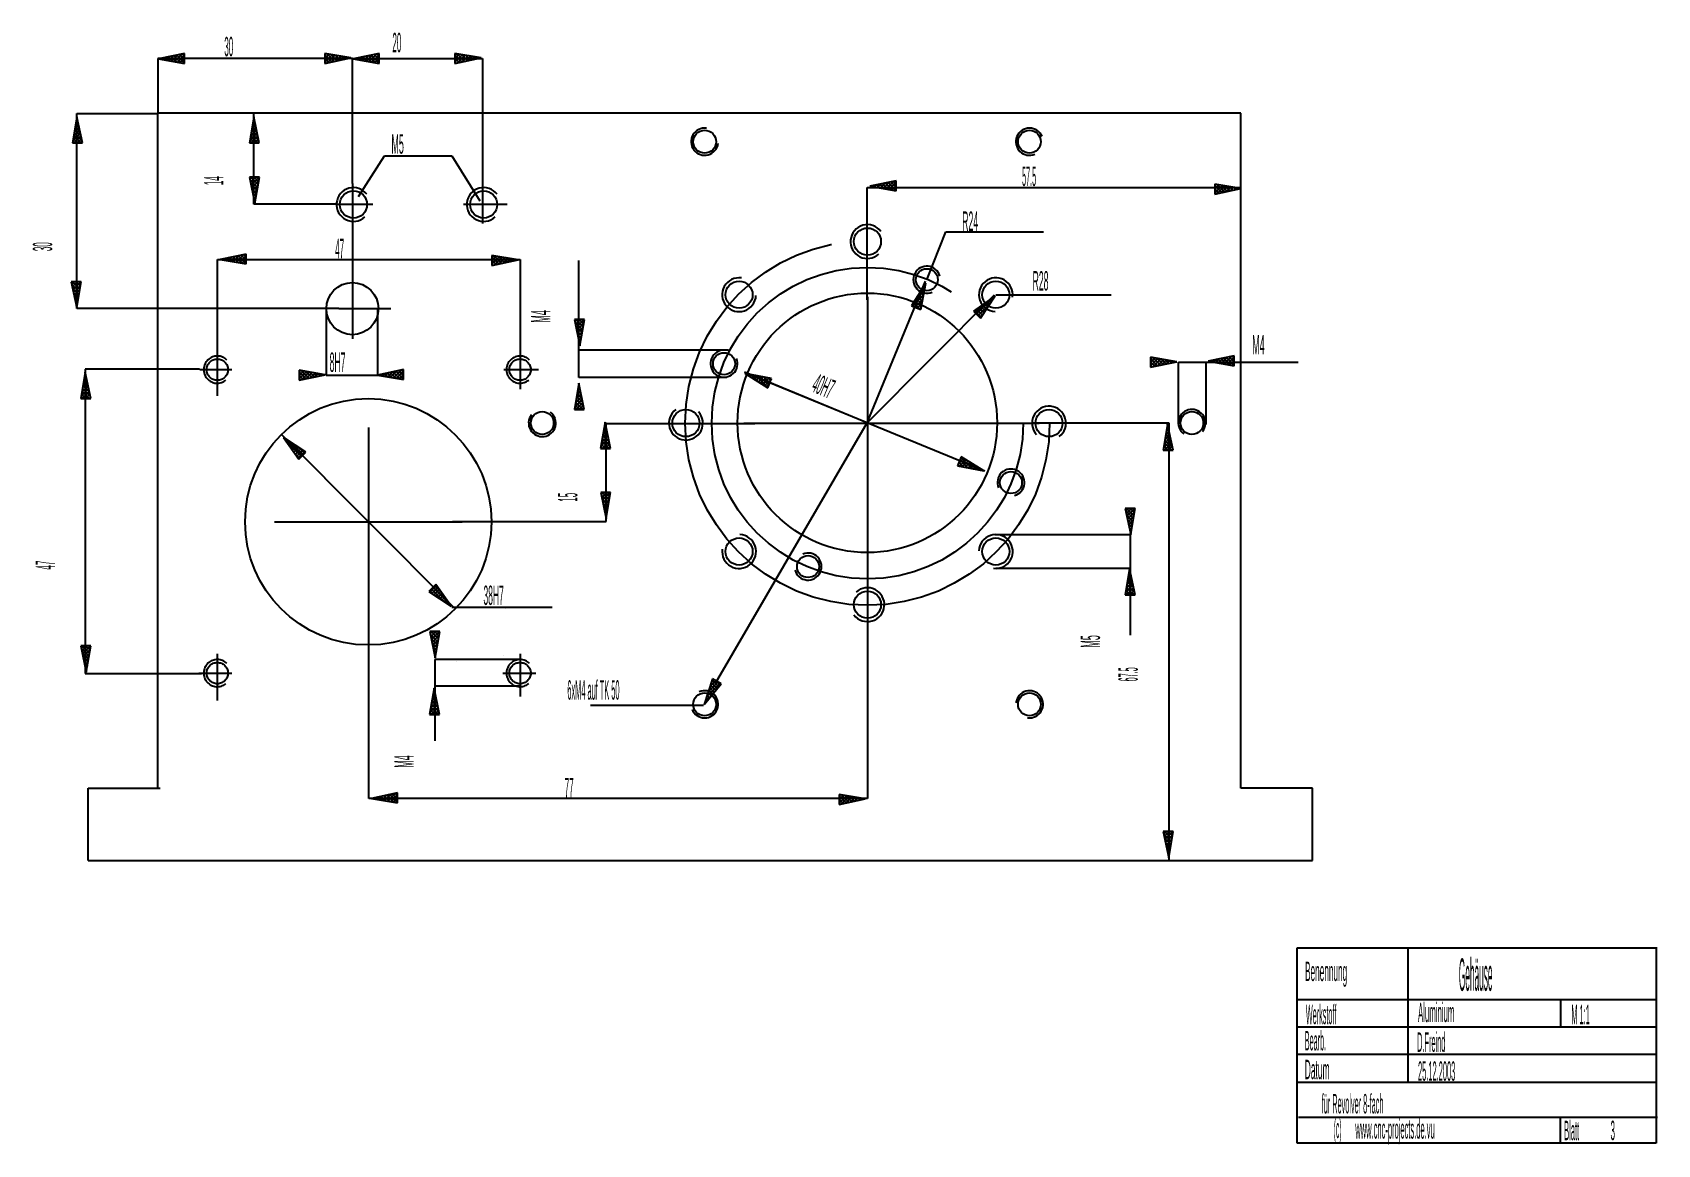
# Model space of a CAD drawing. Extents: x 1.23 to 11.11, y 0.37 to 7.13.
import ezdxf

# ---------------------------------------------------------------- set-up
doc = ezdxf.new("R2010")
doc.units = 0
doc.header["$LTSCALE"] = 10
doc.linetypes.add('DASHDOT', pattern=[1, 0.5, -0.25, 0, -0.25])
doc.layers.add('1', color=1, linetype='CONTINUOUS')

msp = doc.modelspace()

# ---------------------------------------------------------------- linework, layer by layer
at = {"layer": '1', "color": 1, "linetype": 'CONTINUOUS'}
for p, q in [((3.1753, 6.9764), (1.9919, 6.9764)), ((1.9919, 6.9764), (1.9919, 6.6422)), ((2.1554, 7.0075), (1.9961, 6.9743)), ((1.9961, 6.9743), (1.9961, 6.9743)), ((1.9961, 6.9743), (2.1554, 6.9471)), ((2.0085, 6.9722), (2.0046, 6.9761)), ((2.0099, 6.9772), (2.0054, 6.9727)), ((2.0334, 6.9679), (2.0217, 6.9797)), ((2.036, 6.9826), (2.0231, 6.9697)), ((2.0584, 6.9637), (2.0388, 6.9832)), ((2.0621, 6.9881), (2.0407, 6.9667)), ((2.0833, 6.9594), (2.0559, 6.9868)), ((2.0882, 6.9935), (2.0583, 6.9637)), ((2.1082, 6.9552), (2.073, 6.9903)), ((2.1143, 6.999), (2.076, 6.9607)), ((2.1331, 6.9509), (2.0901, 6.9939)), ((2.1404, 7.0044), (2.0936, 6.9577)), ((2.1554, 6.9493), (2.1072, 6.9975)), ((2.1554, 6.9988), (2.1113, 6.9547)), ((2.1554, 6.9699), (2.1243, 7.001)), ((2.1554, 6.9781), (2.1289, 6.9516)), ((2.1554, 6.9906), (2.1414, 7.0046)), ((2.1554, 6.9575), (2.1466, 6.9486)), ((2.1554, 6.9471), (2.1554, 7.0075)), ((2.1554, 6.9471), (2.1554, 7.0075)), ((3.1662, 6.9799), (3.0069, 7.0071)), ((3.0069, 7.0071), (3.0069, 6.9467)), ((3.0069, 7.0071), (3.0069, 6.9467)), ((3.0162, 7.0055), (3.0069, 6.9962)), ((3.0338, 7.0025), (3.0069, 6.9755)), ((3.0515, 6.9995), (3.0069, 6.9549)), ((3.0496, 6.9556), (3.0069, 6.9983)), ((3.0069, 6.9467), (3.1662, 6.9799)), ((3.0325, 6.952), (3.0069, 6.9777)), ((3.0154, 6.9485), (3.0069, 6.957)), ((3.0667, 6.9592), (3.0212, 7.0046)), ((3.0691, 6.9965), (3.0226, 6.95)), ((3.0838, 6.9627), (3.0461, 7.0004)), ((3.0868, 6.9935), (3.0487, 6.9554)), ((3.1009, 6.9663), (3.071, 6.9961)), ((3.1044, 6.9904), (3.0748, 6.9609)), ((3.118, 6.9699), (3.0959, 6.9919)), ((3.1221, 6.9874), (3.1009, 6.9663)), ((3.135, 6.9734), (3.1208, 6.9876)), ((3.1397, 6.9844), (3.127, 6.9717)), ((3.1521, 6.977), (3.1457, 6.9834)), ((3.1573, 6.9814), (3.1531, 6.9772)), ((3.1662, 6.9799), (3.1662, 6.9799)), ((3.1753, 6.2162), (3.1753, 6.9764)), ((3.1753, 6.9764), (3.967, 6.9764)), ((3.3388, 7.0075), (3.1795, 6.9743)), ((3.1795, 6.9743), (3.1795, 6.9743)), ((3.1795, 6.9743), (3.3388, 6.9471)), ((3.1919, 6.9722), (3.188, 6.9761)), ((3.1932, 6.9772), (3.1888, 6.9727)), ((3.2168, 6.9679), (3.2051, 6.9797)), ((3.2193, 6.9826), (3.2064, 6.9697)), ((3.2417, 6.9637), (3.2222, 6.9832)), ((3.2454, 6.9881), (3.2241, 6.9667)), ((3.2666, 6.9594), (3.2393, 6.9868)), ((3.2715, 6.9935), (3.2417, 6.9637)), ((3.2915, 6.9552), (3.2564, 6.9903)), ((3.2976, 6.999), (3.2594, 6.9607)), ((3.3164, 6.9509), (3.2735, 6.9939)), ((3.3237, 7.0044), (3.277, 6.9577)), ((3.3388, 6.9493), (3.2905, 6.9975)), ((3.3388, 6.9988), (3.2946, 6.9547)), ((3.3388, 6.9699), (3.3076, 7.001)), ((3.3388, 6.9781), (3.3123, 6.9516)), ((3.3388, 6.9906), (3.3247, 7.0046)), ((3.3388, 6.9575), (3.3299, 6.9486)), ((3.3388, 6.9471), (3.3388, 7.0075)), ((3.3388, 6.9471), (3.3388, 7.0075)), ((3.9579, 6.9799), (3.7986, 7.0071)), ((3.7986, 7.0071), (3.7986, 6.9467)), ((3.7986, 7.0071), (3.7986, 6.9467)), ((3.8079, 7.0055), (3.7986, 6.9962)), ((3.8255, 7.0025), (3.7986, 6.9755)), ((3.8432, 6.9995), (3.7986, 6.9549)), ((3.8413, 6.9556), (3.7986, 6.9983)), ((3.7986, 6.9467), (3.9579, 6.9799)), ((3.8242, 6.952), (3.7986, 6.9777)), ((3.8071, 6.9485), (3.7986, 6.957)), ((3.8584, 6.9592), (3.8129, 7.0046)), ((3.8608, 6.9965), (3.8143, 6.95)), ((3.8755, 6.9627), (3.8378, 7.0004)), ((3.8785, 6.9935), (3.8404, 6.9554)), ((3.8926, 6.9663), (3.8627, 6.9961)), ((3.8961, 6.9904), (3.8665, 6.9609)), ((3.9097, 6.9699), (3.8876, 6.9919)), ((3.9137, 6.9874), (3.8926, 6.9663)), ((3.9267, 6.9734), (3.9125, 6.9876)), ((3.9314, 6.9844), (3.9187, 6.9717)), ((3.9438, 6.977), (3.9374, 6.9834)), ((3.949, 6.9814), (3.9448, 6.9772)), ((3.9579, 6.9799), (3.9579, 6.9799)), ((3.967, 6.9764), (3.967, 6.2245)), ((1.501, 6.6227), (1.4738, 6.4635)), ((1.5002, 5.4559), (1.5002, 6.6422)), ((1.5002, 6.6422), (1.9919, 6.6422)), ((1.501, 6.6227), (1.501, 6.6227)), ((1.5342, 6.4635), (1.501, 6.6227)), ((8.5763, 6.6435), (1.9913, 6.6435)), ((1.9913, 6.6435), (1.9913, 2.5395)), ((2.5761, 6.6227), (2.5489, 6.4635)), ((2.5753, 6.0909), (2.5753, 6.6422)), ((2.5761, 6.6227), (2.5761, 6.6227)), ((2.6093, 6.4635), (2.5761, 6.6227)), ((8.5763, 2.5395), (8.5763, 6.6435)), ((1.5218, 6.5233), (1.4763, 6.4778)), ((1.5182, 6.5404), (1.4805, 6.5027)), ((1.5311, 6.4785), (1.4844, 6.5252)), ((1.5146, 6.5574), (1.4848, 6.5276)), ((1.5257, 6.5046), (1.4874, 6.5428)), ((1.5111, 6.5745), (1.489, 6.5525)), ((1.5202, 6.5307), (1.4904, 6.5605)), ((1.5075, 6.5916), (1.4933, 6.5774)), ((1.5148, 6.5568), (1.4934, 6.5781)), ((1.5093, 6.5829), (1.4964, 6.5958)), ((1.5039, 6.6087), (1.4975, 6.6023)), ((1.5039, 6.609), (1.4994, 6.6134)), ((2.5968, 6.5233), (2.5513, 6.4778)), ((2.5932, 6.5404), (2.5556, 6.5027)), ((2.6061, 6.4785), (2.5594, 6.5252)), ((2.5897, 6.5574), (2.5598, 6.5276)), ((2.6007, 6.5046), (2.5624, 6.5428)), ((2.5861, 6.5745), (2.5641, 6.5525)), ((2.5953, 6.5307), (2.5654, 6.5605)), ((2.5825, 6.5916), (2.5683, 6.5774)), ((2.5898, 6.5568), (2.5684, 6.5781)), ((2.5844, 6.5829), (2.5715, 6.5958)), ((2.579, 6.6087), (2.5726, 6.6023)), ((2.5789, 6.609), (2.5745, 6.6134)), ((1.4738, 6.4635), (1.5342, 6.4635)), ((1.4738, 6.4635), (1.5342, 6.4635)), ((1.4842, 6.4635), (1.4753, 6.4723)), ((1.5048, 6.4635), (1.4784, 6.4899)), ((1.5255, 6.4635), (1.4814, 6.5076)), ((1.5253, 6.5062), (1.4826, 6.4635)), ((1.5289, 6.4891), (1.5033, 6.4635)), ((1.5325, 6.472), (1.5239, 6.4635)), ((2.5489, 6.4635), (2.6093, 6.4635)), ((2.5489, 6.4635), (2.6093, 6.4635)), ((2.5592, 6.4635), (2.5504, 6.4723)), ((2.5799, 6.4635), (2.5534, 6.4899)), ((2.6005, 6.4635), (2.5564, 6.5076)), ((2.6004, 6.5062), (2.5576, 6.4635)), ((2.6039, 6.4891), (2.5783, 6.4635)), ((2.6075, 6.472), (2.599, 6.4635)), ((3.2131, 6.1374), (3.3703, 6.3851)), ((3.3703, 6.3851), (3.7791, 6.3851)), ((3.7791, 6.3851), (3.9498, 6.1104)), ((2.61, 6.2543), (2.5496, 6.2543)), ((2.5496, 6.2543), (2.5828, 6.095)), ((2.61, 6.2543), (2.5496, 6.2543)), ((2.5665, 6.2543), (2.5525, 6.2403)), ((2.5993, 6.1921), (2.5529, 6.2386)), ((2.5872, 6.2543), (2.5561, 6.2232)), ((2.6024, 6.2097), (2.5578, 6.2543)), ((2.6078, 6.2543), (2.5596, 6.2061)), ((2.6062, 6.232), (2.5632, 6.189)), ((2.6054, 6.2274), (2.5784, 6.2543)), ((2.5828, 6.095), (2.61, 6.2543)), ((2.6084, 6.245), (2.5991, 6.2543)), ((6.481, 6.2327), (6.3217, 6.1995)), ((6.4659, 6.2295), (6.4192, 6.1828)), ((6.481, 6.1951), (6.4499, 6.2262)), ((6.481, 6.2157), (6.4669, 6.2298)), ((6.481, 6.1723), (6.481, 6.2327)), ((6.481, 6.1723), (6.481, 6.2327)), ((2.5963, 6.1744), (2.5583, 6.2125)), ((2.5933, 6.1568), (2.5637, 6.1864)), ((2.6019, 6.2071), (2.5667, 6.1719)), ((2.5903, 6.1391), (2.5692, 6.1603)), ((2.5977, 6.1822), (2.5703, 6.1548)), ((2.5934, 6.1573), (2.5739, 6.1377)), ((2.5873, 6.1215), (2.5746, 6.1342)), ((2.5892, 6.1324), (2.5774, 6.1207)), ((6.3042, 5.5089), (6.3042, 6.1924)), ((6.3042, 6.1924), (8.5796, 6.1924)), ((6.3217, 6.1995), (6.3217, 6.1995)), ((6.3217, 6.1995), (6.481, 6.1723)), ((6.3341, 6.1973), (6.3302, 6.2012)), ((6.3355, 6.2023), (6.331, 6.1979)), ((6.359, 6.1931), (6.3473, 6.2048)), ((6.3616, 6.2078), (6.3486, 6.1949)), ((6.3839, 6.1888), (6.3644, 6.2084)), ((6.3877, 6.2132), (6.3663, 6.1918)), ((6.4088, 6.1846), (6.3815, 6.2119)), ((6.4138, 6.2187), (6.3839, 6.1888)), ((6.4337, 6.1803), (6.3986, 6.2155)), ((6.4399, 6.2241), (6.4016, 6.1858)), ((6.4586, 6.1761), (6.4157, 6.2191)), ((6.481, 6.1744), (6.4328, 6.2226)), ((6.481, 6.2239), (6.4369, 6.1798)), ((6.481, 6.2033), (6.4545, 6.1768)), ((6.481, 6.1826), (6.4721, 6.1738)), ((8.5772, 6.1859), (8.4179, 6.213)), ((8.4179, 6.213), (8.4179, 6.1526)), ((8.4179, 6.213), (8.4179, 6.1526)), ((8.4272, 6.2114), (8.4179, 6.2021)), ((8.4449, 6.2084), (8.4179, 6.1815)), ((8.4625, 6.2054), (8.4179, 6.1608)), ((8.4606, 6.1615), (8.4179, 6.2043)), ((8.4179, 6.1526), (8.5772, 6.1859)), ((8.4435, 6.158), (8.4179, 6.1836)), ((8.4265, 6.1544), (8.4179, 6.163)), ((8.4777, 6.1651), (8.4322, 6.2106)), ((8.4802, 6.2024), (8.4337, 6.1559)), ((8.4948, 6.1687), (8.4571, 6.2063)), ((8.4978, 6.1994), (8.4598, 6.1614)), ((8.5119, 6.1722), (8.482, 6.2021)), ((8.5154, 6.1964), (8.4859, 6.1668)), ((8.529, 6.1758), (8.507, 6.1978)), ((8.5331, 6.1934), (8.512, 6.1722)), ((8.5461, 6.1794), (8.5319, 6.1936)), ((8.5507, 6.1904), (8.5381, 6.1777)), ((8.5632, 6.1829), (8.5568, 6.1893)), ((8.5684, 6.1874), (8.5642, 6.1831)), ((8.5772, 6.1859), (8.5772, 6.1859)), ((3.0836, 6.0909), (2.5753, 6.0909)), ((2.5843, 6.1038), (2.5801, 6.1081)), ((2.5849, 6.1075), (2.581, 6.1036)), ((2.5828, 6.095), (2.5828, 6.095)), ((6.6681, 5.6319), (6.7843, 5.9232)), ((6.7843, 5.9232), (7.3767, 5.9232)), ((2.3554, 5.1911), (2.3554, 5.7555)), ((2.3554, 5.7555), (4.1958, 5.7555)), ((2.5304, 5.7878), (2.3711, 5.7546)), ((2.3711, 5.7546), (2.3711, 5.7546)), ((2.3711, 5.7546), (2.5304, 5.7274)), ((2.3836, 5.7525), (2.3797, 5.7564)), ((2.3849, 5.7575), (2.3804, 5.753)), ((2.4085, 5.7482), (2.3967, 5.7599)), ((2.411, 5.7629), (2.3981, 5.75)), ((2.4334, 5.744), (2.4138, 5.7635)), ((2.4371, 5.7684), (2.4157, 5.747)), ((2.4583, 5.7397), (2.4309, 5.7671)), ((2.4632, 5.7738), (2.4334, 5.744)), ((2.4832, 5.7355), (2.448, 5.7706)), ((2.4893, 5.7792), (2.451, 5.741)), ((2.5081, 5.7312), (2.4651, 5.7742)), ((2.5154, 5.7847), (2.4686, 5.738)), ((2.5304, 5.7296), (2.4822, 5.7778)), ((2.5304, 5.7791), (2.4863, 5.7349)), ((2.5304, 5.7502), (2.4993, 5.7813)), ((2.5304, 5.7584), (2.5039, 5.7319)), ((2.5304, 5.7709), (2.5164, 5.7849)), ((2.5304, 5.7377), (2.5216, 5.7289)), ((2.5304, 5.7274), (2.5304, 5.7878)), ((2.5304, 5.7274), (2.5304, 5.7878)), ((4.1829, 5.7518), (4.0236, 5.779)), ((4.0236, 5.779), (4.0236, 5.7186)), ((4.0236, 5.779), (4.0236, 5.7186)), ((4.0329, 5.7774), (4.0236, 5.7681)), ((4.0505, 5.7744), (4.0236, 5.7475)), ((4.0682, 5.7714), (4.0236, 5.7268)), ((4.0663, 5.7275), (4.0236, 5.7703)), ((4.0236, 5.7186), (4.1829, 5.7518)), ((4.0492, 5.724), (4.0236, 5.7496)), ((4.0834, 5.7311), (4.0379, 5.7766)), ((4.0858, 5.7684), (4.0393, 5.7219)), ((4.1005, 5.7347), (4.0628, 5.7723)), ((4.1035, 5.7654), (4.0654, 5.7273)), ((4.1176, 5.7382), (4.0877, 5.7681)), ((4.1211, 5.7624), (4.0915, 5.7328)), ((4.1347, 5.7418), (4.1126, 5.7638)), ((4.1388, 5.7594), (4.1176, 5.7382)), ((4.1517, 5.7454), (4.1375, 5.7596)), ((4.1564, 5.7564), (4.1437, 5.7437)), ((4.1688, 5.7489), (4.1624, 5.7553)), ((4.174, 5.7533), (4.1698, 5.7491)), ((4.1829, 5.7518), (4.1829, 5.7518)), ((4.1958, 5.7555), (4.1958, 5.2093)), ((4.5519, 5.206), (4.5519, 5.7485)), ((4.0321, 5.7204), (4.0236, 5.7289)), ((1.5266, 5.6194), (1.4662, 5.6194)), ((1.4662, 5.6194), (1.4994, 5.4601)), ((1.5266, 5.6194), (1.4662, 5.6194)), ((1.4831, 5.6194), (1.4691, 5.6054)), ((1.516, 5.5571), (1.4695, 5.6036)), ((1.5038, 5.6194), (1.4727, 5.5883)), ((1.519, 5.5748), (1.4744, 5.6194)), ((1.513, 5.5395), (1.4749, 5.5775)), ((1.5245, 5.6194), (1.4763, 5.5712)), ((1.5228, 5.5971), (1.4798, 5.5541)), ((1.51, 5.5219), (1.4804, 5.5514)), ((1.5185, 5.5722), (1.4834, 5.537)), ((1.5143, 5.5473), (1.4869, 5.5199)), ((1.522, 5.5924), (1.495, 5.6194)), ((1.4994, 5.4601), (1.5266, 5.6194)), ((1.525, 5.6101), (1.5157, 5.6194)), ((6.3048, 4.7623), (6.6604, 5.6239)), ((6.3048, 4.7623), (7.0792, 5.5405)), ((6.6611, 5.6099), (6.575, 5.4731)), ((6.6477, 5.5392), (6.5797, 5.4712)), ((6.6525, 5.5646), (6.5988, 5.511)), ((6.6437, 5.518), (6.6189, 5.5428)), ((6.647, 5.5354), (6.6269, 5.5555)), ((6.6308, 5.45), (6.6611, 5.6099)), ((6.6573, 5.5901), (6.6339, 5.5667)), ((6.6503, 5.5528), (6.6348, 5.5682)), ((6.6535, 5.5701), (6.6428, 5.5809)), ((6.6568, 5.5875), (6.6508, 5.5935)), ((6.6601, 5.6049), (6.6588, 5.6062)), ((6.6611, 5.6099), (6.6611, 5.6099)), ((7.0842, 5.5338), (6.9523, 5.4404)), ((6.995, 5.3977), (7.0842, 5.5338)), ((7.0842, 5.5338), (7.0842, 5.5338)), ((7.0874, 5.5404), (7.788, 5.5404)), ((1.5069, 5.5042), (1.4858, 5.5254)), ((1.51, 5.5224), (1.4905, 5.5028)), ((1.5039, 5.4866), (1.4913, 5.4993)), ((1.5058, 5.4975), (1.4941, 5.4857)), ((1.5009, 5.4689), (1.4967, 5.4732)), ((1.5015, 5.4726), (1.4976, 5.4687)), ((1.4994, 5.4601), (1.4994, 5.4601)), ((3.092, 5.4559), (1.5002, 5.4559)), ((3.0155, 5.4575), (3.0155, 5.0522)), ((3.3299, 5.0522), (3.3299, 5.4575)), ((6.575, 5.4731), (6.6308, 5.45)), ((6.575, 5.4731), (6.6308, 5.45)), ((6.5926, 5.4658), (6.579, 5.4795)), ((6.6279, 5.4512), (6.587, 5.4921)), ((6.6429, 5.5137), (6.5943, 5.4651)), ((6.6338, 5.4659), (6.5949, 5.5048)), ((6.6371, 5.4833), (6.6029, 5.5175)), ((6.638, 5.4882), (6.6089, 5.4591)), ((6.6404, 5.5007), (6.6109, 5.5302)), ((6.6332, 5.4627), (6.6235, 5.453)), ((6.9523, 5.4404), (6.995, 5.3977)), ((6.9523, 5.4404), (6.995, 5.3977)), ((6.9991, 5.4039), (6.9584, 5.4447)), ((6.9974, 5.4723), (6.9589, 5.4338)), ((7.0682, 5.5225), (6.9692, 5.4235)), ((7.0073, 5.4164), (6.9705, 5.4532)), ((7.0538, 5.4875), (6.9795, 5.4132)), ((7.0155, 5.4289), (6.9825, 5.4618)), ((7.0236, 5.4414), (6.9946, 5.4704)), ((7.0318, 5.4539), (7.0067, 5.4789)), ((7.04, 5.4663), (7.0188, 5.4875)), ((7.0482, 5.4788), (7.0309, 5.4961)), ((7.0563, 5.4913), (7.043, 5.5046)), ((7.0645, 5.5038), (7.0551, 5.5132)), ((7.0727, 5.5163), (7.0672, 5.5218)), ((7.0809, 5.5287), (7.0793, 5.5303)), ((4.586, 5.3898), (4.5256, 5.3898)), ((4.5256, 5.3898), (4.5589, 5.2305)), ((4.586, 5.3898), (4.5256, 5.3898)), ((4.5426, 5.3898), (4.5286, 5.3758)), ((4.5754, 5.3275), (4.5289, 5.374)), ((4.5632, 5.3898), (4.5321, 5.3587)), ((4.5784, 5.3452), (4.5338, 5.3898)), ((4.5724, 5.3099), (4.5344, 5.3479)), ((4.5839, 5.3898), (4.5357, 5.3416)), ((4.5822, 5.3675), (4.5393, 5.3245)), ((4.578, 5.3426), (4.5428, 5.3074)), ((4.5814, 5.3628), (4.5545, 5.3898)), ((4.5589, 5.2305), (4.586, 5.3898)), ((4.5845, 5.3805), (4.5751, 5.3898)), ((7.0146, 5.4276), (6.9899, 5.4029)), ((4.5694, 5.2922), (4.5398, 5.3218)), ((4.5664, 5.2746), (4.5453, 5.2957)), ((4.5737, 5.3177), (4.5464, 5.2903)), ((4.5695, 5.2927), (4.55, 5.2732)), ((4.5634, 5.257), (4.5507, 5.2696)), ((4.5652, 5.2678), (4.5535, 5.2561)), ((4.5604, 5.2393), (4.5561, 5.2435)), ((4.561, 5.2429), (4.5571, 5.239)), ((4.5519, 5.0374), (4.5519, 5.206)), ((4.5519, 5.206), (5.4626, 5.206)), ((4.5589, 5.2305), (4.5589, 5.2305)), ((8.1876, 5.1334), (8.0283, 5.1606)), ((8.0283, 5.1606), (8.0283, 5.1002)), ((8.0283, 5.1606), (8.0283, 5.1002)), ((8.0376, 5.159), (8.0283, 5.1497)), ((8.0552, 5.156), (8.0283, 5.129)), ((8.0729, 5.1529), (8.0283, 5.1083)), ((8.071, 5.1091), (8.0283, 5.1518)), ((8.0881, 5.1126), (8.0426, 5.1581)), ((8.0905, 5.1499), (8.044, 5.1034)), ((8.1052, 5.1162), (8.0675, 5.1539)), ((8.1082, 5.1469), (8.0701, 5.1089)), ((8.1223, 5.1198), (8.0924, 5.1496)), ((8.1258, 5.1439), (8.0962, 5.1143)), ((8.1393, 5.1233), (8.1173, 5.1454)), ((8.1434, 5.1409), (8.1223, 5.1198)), ((8.1564, 5.1269), (8.1422, 5.1411)), ((8.1611, 5.1379), (8.1484, 5.1252)), ((8.5374, 5.1694), (8.3781, 5.1361)), ((8.3906, 5.134), (8.3867, 5.1379)), ((8.3919, 5.139), (8.3875, 5.1345)), ((8.4155, 5.1298), (8.4038, 5.1415)), ((8.418, 5.1445), (8.4051, 5.1315)), ((8.4404, 5.1255), (8.4209, 5.145)), ((8.4441, 5.1499), (8.4227, 5.1285)), ((8.4653, 5.1213), (8.438, 5.1486)), ((8.4702, 5.1553), (8.4404, 5.1255)), ((8.4902, 5.117), (8.455, 5.1522)), ((8.4963, 5.1608), (8.458, 5.1225)), ((8.5151, 5.1128), (8.4721, 5.1557)), ((8.5224, 5.1662), (8.4757, 5.1195)), ((8.5374, 5.1111), (8.4892, 5.1593)), ((8.5374, 5.1606), (8.4933, 5.1165)), ((8.5374, 5.1318), (8.5063, 5.1629)), ((8.5374, 5.1399), (8.511, 5.1135)), ((8.5374, 5.1524), (8.5234, 5.1664)), ((8.5374, 5.109), (8.5374, 5.1694)), ((8.5374, 5.109), (8.5374, 5.1694)), ((1.551, 5.0689), (1.5238, 4.9096)), ((1.5593, 5.029), (1.5464, 5.0419)), ((1.5539, 5.0548), (1.5475, 5.0484)), ((1.5539, 5.0551), (1.5494, 5.0595)), ((2.2464, 5.088), (1.5502, 5.088)), ((1.5502, 5.088), (1.5502, 3.237)), ((1.551, 5.0689), (1.551, 5.0689)), ((1.5842, 4.9096), (1.551, 5.0689)), ((3.0105, 5.0539), (2.8512, 5.0811)), ((2.8512, 5.0811), (2.8512, 5.0207)), ((2.8512, 5.0811), (2.8512, 5.0207)), ((2.8606, 5.0795), (2.8512, 5.0702)), ((2.8782, 5.0765), (2.8512, 5.0495)), ((2.8959, 5.0735), (2.8512, 5.0289)), ((2.894, 5.0296), (2.8512, 5.0723)), ((2.8512, 5.0207), (3.0105, 5.0539)), ((2.8769, 5.026), (2.8512, 5.0517)), ((2.9111, 5.0332), (2.8656, 5.0786)), ((2.9135, 5.0705), (2.867, 5.024)), ((2.9282, 5.0367), (2.8905, 5.0744)), ((2.9311, 5.0675), (2.8931, 5.0294)), ((2.9452, 5.0403), (2.9154, 5.0701)), ((2.9488, 5.0645), (2.9192, 5.0349)), ((2.9623, 5.0439), (2.9403, 5.0659)), ((2.9664, 5.0614), (2.9453, 5.0403)), ((2.9794, 5.0474), (2.9652, 5.0617)), ((2.9841, 5.0584), (2.9714, 5.0457)), ((2.9965, 5.051), (2.9901, 5.0574)), ((3.0017, 5.0554), (2.9975, 5.0512)), ((3.0105, 5.0539), (3.0105, 5.0539)), ((3.0155, 5.0522), (3.3299, 5.0522)), ((3.4871, 5.0854), (3.3278, 5.0522)), ((3.3278, 5.0522), (3.3278, 5.0522)), ((3.3278, 5.0522), (3.4871, 5.025)), ((3.3403, 5.05), (3.3364, 5.054)), ((3.3416, 5.055), (3.3372, 5.0506)), ((3.3652, 5.0458), (3.3535, 5.0575)), ((3.3677, 5.0605), (3.3548, 5.0476)), ((3.3901, 5.0415), (3.3706, 5.0611)), ((3.3938, 5.0659), (3.3724, 5.0446)), ((3.415, 5.0373), (3.3876, 5.0646)), ((3.4199, 5.0714), (3.3901, 5.0415)), ((3.4399, 5.033), (3.4047, 5.0682)), ((3.446, 5.0768), (3.4077, 5.0385)), ((3.4648, 5.0288), (3.4218, 5.0718)), ((3.4721, 5.0823), (3.4254, 5.0355)), ((3.4871, 5.0271), (3.4389, 5.0753)), ((3.4871, 5.0766), (3.443, 5.0325)), ((3.4871, 5.0478), (3.456, 5.0789)), ((3.4871, 5.056), (3.4607, 5.0295)), ((3.4871, 5.0684), (3.4731, 5.0825)), ((3.4871, 5.025), (3.4871, 5.0854)), ((3.4871, 5.025), (3.4871, 5.0854)), ((6.3091, 4.7588), (5.5593, 5.0704)), ((5.5593, 5.0704), (7.0214, 4.4693)), ((5.564, 5.061), (5.564, 5.061)), ((5.564, 5.061), (5.7007, 4.9749)), ((5.7238, 5.0307), (5.564, 5.061)), ((5.569, 5.06), (5.5676, 5.0587)), ((5.5918, 5.0434), (5.5767, 5.0586)), ((5.5863, 5.0567), (5.5803, 5.0507)), ((5.6037, 5.0534), (5.593, 5.0427)), ((5.6475, 5.0084), (5.6022, 5.0537)), ((5.6211, 5.0502), (5.6057, 5.0347)), ((5.6384, 5.0469), (5.6183, 5.0268)), ((5.701, 4.9756), (5.6277, 5.0489)), ((5.6558, 5.0436), (5.631, 5.0188)), ((5.6732, 5.0403), (5.6437, 5.0108)), ((5.7071, 4.9902), (5.6531, 5.0441)), ((5.7131, 5.0048), (5.6786, 5.0393)), ((8.0283, 5.1002), (8.1876, 5.1334)), ((8.0539, 5.1055), (8.0283, 5.1311)), ((8.0368, 5.1019), (8.0283, 5.1105)), ((8.1735, 5.1305), (8.1671, 5.1369)), ((8.1787, 5.1349), (8.1745, 5.1307)), ((8.1876, 5.1334), (8.1876, 5.1334)), ((8.1974, 4.7596), (8.1974, 5.1313)), ((8.1974, 5.1313), (8.3635, 5.1313)), ((8.3635, 5.1313), (8.3635, 4.7523)), ((8.3635, 5.1313), (8.9258, 5.1313)), ((8.3781, 5.1361), (8.3781, 5.1361)), ((8.3781, 5.1361), (8.5374, 5.109)), ((8.5374, 5.1193), (8.5286, 5.1105)), ((1.5718, 4.9694), (1.5263, 4.9239)), ((1.5682, 4.9865), (1.5305, 4.9488)), ((1.5755, 4.9096), (1.5314, 4.9537)), ((1.5753, 4.9523), (1.5326, 4.9096)), ((1.5811, 4.9246), (1.5344, 4.9713)), ((1.5646, 5.0036), (1.5348, 4.9737)), ((1.5757, 4.9507), (1.5374, 4.989)), ((1.5611, 5.0207), (1.539, 4.9986)), ((1.5702, 4.9768), (1.5404, 5.0066)), ((1.5575, 5.0378), (1.5433, 5.0235)), ((1.5648, 5.0029), (1.5434, 5.0243)), ((2.8598, 5.0225), (2.8512, 5.031)), ((3.4871, 5.0353), (3.4783, 5.0265)), ((4.5521, 5.0024), (4.5249, 4.8431)), ((4.5622, 4.9542), (4.5401, 4.9322)), ((4.5713, 4.9103), (4.5415, 4.9402)), ((4.5586, 4.9713), (4.5444, 4.9571)), ((4.5659, 4.9364), (4.5445, 4.9578)), ((4.5604, 4.9625), (4.5475, 4.9754)), ((4.5551, 4.9884), (4.5486, 4.982)), ((4.555, 4.9886), (4.5505, 4.9931)), ((5.451, 5.0374), (4.5519, 5.0374)), ((4.5521, 5.0024), (4.5521, 5.0024)), ((4.5854, 4.8431), (4.5521, 5.0024)), ((5.6905, 5.037), (5.6564, 5.0028)), ((5.7079, 5.0337), (5.669, 4.9948)), ((5.7226, 5.0278), (5.6817, 4.9869)), ((5.708, 4.9925), (5.6944, 4.9789)), ((5.7007, 4.9749), (5.7238, 5.0307)), ((5.7007, 4.9749), (5.7238, 5.0307)), ((5.7191, 5.0194), (5.7041, 5.0344)), ((1.5238, 4.9096), (1.5842, 4.9096)), ((1.5238, 4.9096), (1.5842, 4.9096)), ((1.5342, 4.9096), (1.5253, 4.9184)), ((1.5548, 4.9096), (1.5284, 4.936)), ((1.5789, 4.9352), (1.5533, 4.9096)), ((1.5825, 4.9181), (1.5739, 4.9096)), ((4.5249, 4.8431), (4.5854, 4.8431)), ((4.5249, 4.8431), (4.5854, 4.8431)), ((4.5353, 4.8431), (4.5265, 4.8519)), ((4.5729, 4.9029), (4.5274, 4.8575)), ((4.5559, 4.8431), (4.5295, 4.8696)), ((4.5693, 4.92), (4.5316, 4.8824)), ((4.5766, 4.8431), (4.5325, 4.8872)), ((4.5764, 4.8858), (4.5337, 4.8431)), ((4.5822, 4.8581), (4.5355, 4.9049)), ((4.5657, 4.9371), (4.5359, 4.9073)), ((4.5768, 4.8842), (4.5385, 4.9225)), ((4.58, 4.8688), (4.5544, 4.8431)), ((4.5836, 4.8517), (4.575, 4.8431)), ((4.7115, 4.7651), (4.6843, 4.6058)), ((4.7144, 4.751), (4.708, 4.7446)), ((4.7144, 4.7513), (4.7099, 4.7557)), ((4.7115, 4.7651), (4.7115, 4.7651)), ((4.7447, 4.6058), (4.7115, 4.7651)), ((4.7192, 4.1621), (4.7192, 4.7582)), ((4.7192, 4.7582), (5.6231, 4.7582)), ((6.3058, 4.763), (5.3812, 3.1763)), ((7.3066, 4.7609), (8.1391, 4.7609)), ((8.1317, 4.7542), (8.1045, 4.5949)), ((8.1346, 4.7404), (8.1301, 4.7449)), ((8.1317, 4.7542), (8.1317, 4.7542)), ((8.1649, 4.5949), (8.1317, 4.7542)), ((8.1391, 4.7609), (8.1391, 2.0984)), ((3.2756, 4.1577), (2.7444, 4.6903)), ((2.7444, 4.6903), (3.7909, 3.6411)), ((2.7569, 4.6722), (2.7569, 4.6722)), ((2.7569, 4.6722), (2.8503, 4.5404)), ((2.893, 4.5831), (2.7569, 4.6722)), ((2.7619, 4.6689), (2.7604, 4.6673)), ((2.7744, 4.6607), (2.7689, 4.6552)), ((2.8658, 4.5559), (2.775, 4.6467)), ((2.7869, 4.6526), (2.7775, 4.6431)), ((2.7994, 4.6444), (2.786, 4.6311)), ((2.8761, 4.5662), (2.7951, 4.6472)), ((4.7322, 4.6656), (4.6867, 4.6201)), ((4.7287, 4.6827), (4.691, 4.645)), ((4.7359, 4.6058), (4.6918, 4.6499)), ((4.7358, 4.6485), (4.6931, 4.6058)), ((4.7416, 4.6208), (4.6948, 4.6675)), ((4.7251, 4.6998), (4.6952, 4.6699)), ((4.7361, 4.6469), (4.6978, 4.6852)), ((4.7215, 4.7169), (4.6995, 4.6948)), ((4.7307, 4.673), (4.7009, 4.7028)), ((4.718, 4.7339), (4.7037, 4.7197)), ((4.7252, 4.6991), (4.7039, 4.7205)), ((4.7198, 4.7252), (4.7069, 4.7381)), ((8.1524, 4.6547), (8.107, 4.6093)), ((8.1489, 4.6718), (8.1112, 4.6342)), ((8.1618, 4.6099), (8.1151, 4.6567)), ((8.1453, 4.6889), (8.1155, 4.6591)), ((8.1563, 4.636), (8.1181, 4.6743)), ((8.1418, 4.706), (8.1197, 4.684)), ((8.1509, 4.6621), (8.1211, 4.692)), ((8.1382, 4.7231), (8.124, 4.7089)), ((8.1455, 4.6882), (8.1241, 4.7096)), ((8.14, 4.7143), (8.1271, 4.7272)), ((8.1346, 4.7402), (8.1282, 4.7338)), ((2.8119, 4.6362), (2.7946, 4.619)), ((2.8243, 4.6281), (2.8032, 4.6069)), ((2.8368, 4.6199), (2.8117, 4.5948)), ((2.8493, 4.6117), (2.8203, 4.5827)), ((2.8554, 4.5455), (2.8252, 4.5758)), ((2.8618, 4.6035), (2.8289, 4.5706)), ((2.8743, 4.5954), (2.8374, 4.5585)), ((2.8868, 4.5872), (2.846, 4.5464)), ((2.8503, 4.5404), (2.893, 4.5831)), ((2.8503, 4.5404), (2.893, 4.5831)), ((2.8864, 4.5765), (2.8549, 4.608)), ((4.6843, 4.6058), (4.7447, 4.6058)), ((4.6843, 4.6058), (4.7447, 4.6058)), ((4.6946, 4.6058), (4.6858, 4.6146)), ((4.7153, 4.6058), (4.6888, 4.6322)), ((4.7394, 4.6314), (4.7137, 4.6058)), ((4.7429, 4.6143), (4.7344, 4.6058)), ((6.877, 4.5558), (6.8539, 4.4999)), ((6.877, 4.5558), (6.8539, 4.4999)), ((6.8933, 4.5455), (6.8582, 4.5103)), ((6.8806, 4.5534), (6.8728, 4.5456)), ((6.943, 4.4831), (6.875, 4.5511)), ((7.0137, 4.4697), (6.877, 4.5558)), ((8.1045, 4.5949), (8.1649, 4.5949)), ((8.1045, 4.5949), (8.1649, 4.5949)), ((8.1148, 4.5949), (8.106, 4.6037)), ((8.1355, 4.5949), (8.109, 4.6214)), ((8.1562, 4.5949), (8.112, 4.639)), ((8.156, 4.6376), (8.1133, 4.5949)), ((8.1596, 4.6206), (8.1339, 4.5949)), ((8.1631, 4.6035), (8.1546, 4.5949)), ((6.8539, 4.4999), (7.0137, 4.4697)), ((6.8666, 4.4975), (6.8569, 4.5072)), ((6.8921, 4.4927), (6.8629, 4.5219)), ((6.906, 4.5375), (6.8661, 4.4976)), ((6.9176, 4.4879), (6.869, 4.5365)), ((6.9187, 4.5295), (6.8835, 4.4943)), ((6.9313, 4.5215), (6.9009, 4.4911)), ((6.9685, 4.4782), (6.9148, 4.5319)), ((6.944, 4.5136), (6.9182, 4.4878)), ((6.9567, 4.5056), (6.9356, 4.4845)), ((6.9694, 4.4976), (6.953, 4.4812)), ((6.982, 4.4896), (6.9703, 4.4779)), ((6.994, 4.4734), (6.9705, 4.4969)), ((6.9947, 4.4816), (6.9877, 4.4746)), ((7.0074, 4.4737), (7.0051, 4.4713)), ((7.0137, 4.4697), (7.0137, 4.4697)), ((4.7454, 4.3387), (4.685, 4.3387)), ((4.685, 4.3387), (4.7182, 4.1794)), ((4.7454, 4.3387), (4.685, 4.3387)), ((4.7019, 4.3387), (4.6879, 4.3246)), ((4.7348, 4.2764), (4.6883, 4.3229)), ((4.7226, 4.3387), (4.6915, 4.3075)), ((4.7378, 4.2941), (4.6932, 4.3387)), ((4.7318, 4.2588), (4.6937, 4.2968)), ((4.7433, 4.3387), (4.695, 4.2905)), ((4.7416, 4.3163), (4.6986, 4.2734)), ((4.7288, 4.2411), (4.6992, 4.2707)), ((4.7373, 4.2914), (4.7022, 4.2563)), ((4.7331, 4.2665), (4.7057, 4.2392)), ((4.7408, 4.3117), (4.7138, 4.3387)), ((4.7182, 4.1794), (4.7454, 4.3387)), ((4.7438, 4.3293), (4.7345, 4.3387)), ((3.7837, 4.1621), (4.7192, 4.1621)), ((4.7257, 4.2235), (4.7046, 4.2446)), ((4.7288, 4.2416), (4.7093, 4.2221)), ((4.7227, 4.2058), (4.71, 4.2185)), ((4.7246, 4.2167), (4.7129, 4.205)), ((4.7197, 4.1882), (4.7155, 4.1924)), ((4.7203, 4.1918), (4.7164, 4.1879)), ((4.7182, 4.1794), (4.7182, 4.1794)), ((7.9349, 4.2415), (7.8745, 4.2415)), ((7.8745, 4.2415), (7.9077, 4.0822)), ((7.9349, 4.2415), (7.8745, 4.2415)), ((7.8915, 4.2415), (7.8774, 4.2275)), ((7.9243, 4.1792), (7.8778, 4.2257)), ((7.9121, 4.2415), (7.881, 4.2104)), ((7.9273, 4.1969), (7.8827, 4.2415)), ((7.9213, 4.1616), (7.8832, 4.1996)), ((7.9328, 4.2415), (7.8846, 4.1933)), ((7.9311, 4.2192), (7.8881, 4.1762)), ((7.9183, 4.1439), (7.8887, 4.1735)), ((7.9269, 4.1943), (7.8917, 4.1591)), ((7.9226, 4.1694), (7.8953, 4.142)), ((7.9303, 4.2145), (7.9034, 4.2415)), ((7.9077, 4.0822), (7.9349, 4.2415)), ((7.9333, 4.2322), (7.924, 4.2415)), ((7.0812, 4.082), (7.9047, 4.082)), ((7.9153, 4.1263), (7.8941, 4.1474)), ((7.9184, 4.1445), (7.8988, 4.1249)), ((7.9123, 4.1087), (7.8996, 4.1213)), ((7.9141, 4.1195), (7.9024, 4.1078)), ((7.9047, 4.082), (7.9047, 3.8768)), ((7.9092, 4.091), (7.905, 4.0952)), ((7.9099, 4.0946), (7.906, 4.0907)), ((7.9077, 4.0822), (7.9077, 4.0822)), ((6.3074, 3.9208), (6.3074, 2.4775)), ((7.9047, 3.8768), (7.0884, 3.8768)), ((7.901, 3.8758), (7.8738, 3.7165)), ((7.9039, 3.8618), (7.8975, 3.8554)), ((7.9039, 3.862), (7.8994, 3.8665)), ((7.901, 3.8758), (7.901, 3.8758)), ((7.9342, 3.7165), (7.901, 3.8758)), ((7.9047, 3.8768), (7.9047, 3.4709)), ((3.6829, 3.778), (3.6402, 3.7353)), ((3.6829, 3.778), (3.6402, 3.7353)), ((3.6864, 3.7731), (3.6453, 3.7319)), ((3.695, 3.761), (3.6578, 3.7238)), ((3.765, 3.6621), (3.666, 3.7611)), ((3.7148, 3.7329), (3.6764, 3.7714)), ((3.7763, 3.6461), (3.6829, 3.778)), ((7.9218, 3.7763), (7.8763, 3.7309)), ((7.9182, 3.7934), (7.8805, 3.7558)), ((7.9255, 3.7165), (7.8814, 3.7606)), ((7.9253, 3.7593), (7.8826, 3.7165)), ((7.9311, 3.7315), (7.8844, 3.7783)), ((7.9146, 3.8105), (7.8848, 3.7807)), ((7.9257, 3.7576), (7.8874, 3.7959)), ((7.9111, 3.8276), (7.889, 3.8056)), ((7.9202, 3.7837), (7.8904, 3.8136)), ((7.9075, 3.8447), (7.8933, 3.8305)), ((7.9148, 3.8098), (7.8934, 3.8312)), ((7.9093, 3.8359), (7.8964, 3.8489)), ((3.6402, 3.7353), (3.7763, 3.6461)), ((3.6701, 3.7157), (3.6454, 3.7404)), ((3.73, 3.6765), (3.6557, 3.7507)), ((3.7035, 3.7489), (3.6703, 3.7156)), ((3.7121, 3.7368), (3.6827, 3.7074)), ((3.7207, 3.7247), (3.6952, 3.6992)), ((3.7292, 3.7126), (3.7077, 3.6911)), ((3.7378, 3.7005), (3.7202, 3.6829)), ((3.7464, 3.6884), (3.7327, 3.6747)), ((3.7549, 3.6763), (3.7451, 3.6665)), ((3.7635, 3.6642), (3.7576, 3.6584)), ((7.8738, 3.7165), (7.9342, 3.7165)), ((7.8738, 3.7165), (7.9342, 3.7165)), ((7.8842, 3.7165), (7.8753, 3.7253)), ((7.9048, 3.7165), (7.8783, 3.743)), ((7.9289, 3.7422), (7.9032, 3.7165)), ((7.9324, 3.7251), (7.9239, 3.7165)), ((3.2759, 2.4775), (3.2759, 3.6482)), ((3.7721, 3.6522), (3.7701, 3.6502)), ((3.7763, 3.6461), (3.7763, 3.6461)), ((3.7791, 3.6401), (4.3896, 3.6401)), ((4.1084, 3.632), (4.1084, 3.632)), ((3.7063, 3.4923), (3.6459, 3.4923)), ((3.6459, 3.4923), (3.6792, 3.3331)), ((3.7063, 3.4923), (3.6459, 3.4923)), ((3.6629, 3.4923), (3.6489, 3.4783)), ((3.6957, 3.4301), (3.6492, 3.4766)), ((3.6835, 3.4923), (3.6524, 3.4612)), ((3.6987, 3.4477), (3.6541, 3.4923)), ((3.7042, 3.4923), (3.656, 3.4441)), ((3.7025, 3.47), (3.6596, 3.427)), ((3.7017, 3.4654), (3.6748, 3.4923)), ((3.6792, 3.3331), (3.7063, 3.4923)), ((3.7047, 3.483), (3.6954, 3.4923)), ((1.5849, 3.4055), (1.5245, 3.4055)), ((1.5245, 3.4055), (1.5578, 3.2463)), ((1.5849, 3.4055), (1.5245, 3.4055)), ((1.5415, 3.4055), (1.5275, 3.3915)), ((1.5743, 3.3433), (1.5278, 3.3898)), ((1.5621, 3.4055), (1.531, 3.3744)), ((1.5773, 3.3609), (1.5327, 3.4055)), ((1.5713, 3.3256), (1.5333, 3.3637)), ((1.5828, 3.4055), (1.5346, 3.3573)), ((1.5811, 3.3832), (1.5382, 3.3402)), ((1.5803, 3.3786), (1.5534, 3.4055)), ((1.5578, 3.2463), (1.5849, 3.4055)), ((1.5833, 3.3962), (1.574, 3.4055)), ((3.6927, 3.4124), (3.6547, 3.4505)), ((3.6897, 3.3948), (3.6601, 3.4244)), ((3.6983, 3.4451), (3.6631, 3.41)), ((3.6867, 3.3772), (3.6656, 3.3983)), ((3.694, 3.4202), (3.6667, 3.3929)), ((3.6898, 3.3953), (3.6702, 3.3758)), ((3.6837, 3.3595), (3.671, 3.3722)), ((3.6855, 3.3704), (3.6738, 3.3587)), ((1.5683, 3.308), (1.5387, 3.3376)), ((1.5769, 3.3583), (1.5417, 3.3232)), ((1.5653, 3.2904), (1.5441, 3.3115)), ((1.5726, 3.3334), (1.5453, 3.3061)), ((1.5684, 3.3085), (1.5488, 3.289)), ((1.5623, 3.2727), (1.5496, 3.2854)), ((1.5641, 3.2836), (1.5524, 3.2719)), ((4.194, 3.322), (3.676, 3.322)), ((3.676, 3.322), (3.676, 3.1618)), ((3.6807, 3.3419), (3.6764, 3.3461)), ((3.6813, 3.3455), (3.6774, 3.3416)), ((3.6792, 3.3331), (3.6792, 3.3331)), ((3.8073, 3.3116), (3.8073, 3.3116)), ((4.0968, 3.3449), (4.0968, 3.3449)), ((1.5502, 3.237), (2.2585, 3.237)), ((1.5593, 3.2551), (1.555, 3.2593)), ((1.5599, 3.2587), (1.556, 3.2548)), ((1.5578, 3.2463), (1.5578, 3.2463)), ((3.676, 3.1618), (4.194, 3.1618)), ((3.676, 3.1618), (3.676, 2.8284)), ((5.365, 3.2047), (5.3141, 3.0501)), ((5.3141, 3.0501), (5.4173, 3.1745)), ((5.4111, 3.1781), (5.3293, 3.0963)), ((5.398, 3.1856), (5.3394, 3.1271)), ((5.3849, 3.1932), (5.3496, 3.1579)), ((5.3843, 3.1348), (5.3525, 3.1667)), ((5.3937, 3.1461), (5.3576, 3.1822)), ((5.3718, 3.2008), (5.3597, 3.1887)), ((5.4031, 3.1574), (5.3627, 3.1978)), ((5.4173, 3.1745), (5.365, 3.2047)), ((5.4173, 3.1745), (5.365, 3.2047)), ((5.4124, 3.1687), (5.392, 3.1891)), ((3.6724, 3.1484), (3.6452, 2.9891)), ((3.6896, 3.066), (3.6519, 3.0283)), ((3.686, 3.0831), (3.6562, 3.0532)), ((3.6971, 3.0302), (3.6588, 3.0685)), ((3.6825, 3.1002), (3.6604, 3.0781)), ((3.6916, 3.0563), (3.6618, 3.0861)), ((3.6789, 3.1173), (3.6647, 3.103)), ((3.6862, 3.0824), (3.6648, 3.1038)), ((3.6807, 3.1085), (3.6678, 3.1214)), ((3.6754, 3.1344), (3.6689, 3.1279)), ((3.6753, 3.1346), (3.6708, 3.1391)), ((3.6724, 3.1484), (3.6724, 3.1484)), ((3.7056, 2.9891), (3.6724, 3.1484)), ((5.3644, 3.1108), (5.3192, 3.0655)), ((5.3282, 3.0671), (5.3218, 3.0734)), ((5.3375, 3.0783), (5.3269, 3.089)), ((5.3469, 3.0896), (5.332, 3.1045)), ((5.3562, 3.1009), (5.3371, 3.1201)), ((5.3656, 3.1122), (5.3422, 3.1356)), ((5.375, 3.1235), (5.3473, 3.1511)), ((3.6452, 2.9891), (3.7056, 2.9891)), ((3.6452, 2.9891), (3.7056, 2.9891)), ((3.6556, 2.9891), (3.6468, 2.9979)), ((3.6932, 3.0489), (3.6477, 3.0034)), ((3.6762, 2.9891), (3.6498, 3.0156)), ((3.6969, 2.9891), (3.6528, 3.0332)), ((3.6967, 3.0318), (3.654, 2.9891)), ((3.7025, 3.0041), (3.6558, 3.0508)), ((3.7003, 3.0147), (3.6747, 2.9891)), ((3.7039, 2.9976), (3.6953, 2.9891)), ((5.3092, 3.0423), (4.6228, 3.0423)), ((5.3141, 3.0501), (5.3141, 3.0501)), ((5.3188, 3.0558), (5.3167, 3.0579)), ((1.5688, 2.1014), (1.5688, 2.5395)), ((1.5688, 2.5395), (2.0058, 2.5395)), ((6.3074, 2.4775), (3.2759, 2.4775)), ((3.4504, 2.5111), (3.2911, 2.4778)), ((3.2911, 2.4778), (3.2911, 2.4778)), ((3.2911, 2.4778), (3.4504, 2.4507)), ((3.3036, 2.4757), (3.2996, 2.4796)), ((3.3049, 2.4807), (3.3004, 2.4762)), ((3.3285, 2.4715), (3.3167, 2.4832)), ((3.331, 2.4862), (3.3181, 2.4732)), ((3.3534, 2.4672), (3.3338, 2.4867)), ((3.3571, 2.4916), (3.3357, 2.4702)), ((3.3783, 2.463), (3.3509, 2.4903)), ((3.3832, 2.497), (3.3534, 2.4672)), ((3.4032, 2.4587), (3.368, 2.4939)), ((3.4093, 2.5025), (3.371, 2.4642)), ((3.4281, 2.4545), (3.3851, 2.4974)), ((3.4354, 2.5079), (3.3886, 2.4612)), ((3.4504, 2.4528), (3.4022, 2.501)), ((3.4504, 2.5023), (3.4063, 2.4582)), ((3.4504, 2.4735), (3.4193, 2.5046)), ((3.4504, 2.4816), (3.4239, 2.4552)), ((3.4504, 2.4941), (3.4364, 2.5081)), ((3.4504, 2.4507), (3.4504, 2.5111)), ((3.4504, 2.4507), (3.4504, 2.5111)), ((6.2934, 2.4751), (6.1342, 2.5023)), ((6.1342, 2.5023), (6.1342, 2.4419)), ((6.1342, 2.5023), (6.1342, 2.4419)), ((6.1435, 2.5007), (6.1342, 2.4913)), ((6.1611, 2.4977), (6.1342, 2.4707)), ((6.1788, 2.4946), (6.1342, 2.45)), ((6.1769, 2.4508), (6.1342, 2.4935)), ((6.1342, 2.4419), (6.2934, 2.4751)), ((6.1598, 2.4472), (6.1342, 2.4728)), ((6.194, 2.4543), (6.1485, 2.4998)), ((6.1964, 2.4916), (6.1499, 2.4451)), ((6.2111, 2.4579), (6.1734, 2.4956)), ((6.214, 2.4886), (6.176, 2.4506)), ((6.2281, 2.4615), (6.1983, 2.4913)), ((6.2317, 2.4856), (6.2021, 2.456)), ((6.2452, 2.465), (6.2232, 2.4871)), ((6.2493, 2.4826), (6.2282, 2.4615)), ((6.2623, 2.4686), (6.2481, 2.4828)), ((6.267, 2.4796), (6.2543, 2.4669)), ((6.2794, 2.4722), (6.273, 2.4786)), ((6.2846, 2.4766), (6.2804, 2.4724)), ((6.2934, 2.4751), (6.2934, 2.4751)), ((9.0134, 2.5395), (8.5763, 2.5395)), ((9.0134, 2.1014), (9.0134, 2.5395)), ((3.4504, 2.461), (3.4416, 2.4522)), ((6.1427, 2.4436), (6.1342, 2.4522)), ((8.1656, 2.2771), (8.1052, 2.2771)), ((8.1052, 2.2771), (8.1384, 2.1178)), ((8.1656, 2.2771), (8.1052, 2.2771)), ((8.1222, 2.2771), (8.1081, 2.2631)), ((8.1428, 2.2771), (8.1117, 2.246)), ((8.158, 2.2325), (8.1134, 2.2771)), ((8.1635, 2.2771), (8.1153, 2.2289)), ((8.161, 2.2502), (8.1341, 2.2771)), ((8.1384, 2.1178), (8.1656, 2.2771)), ((8.164, 2.2678), (8.1547, 2.2771)), ((8.155, 2.2149), (8.1085, 2.2614)), ((8.152, 2.1972), (8.1139, 2.2353)), ((8.1618, 2.2548), (8.1188, 2.2118)), ((8.149, 2.1796), (8.1194, 2.2092)), ((8.1576, 2.2299), (8.1224, 2.1947)), ((8.146, 2.1619), (8.1248, 2.1831)), ((8.1533, 2.205), (8.126, 2.1776)), ((8.1491, 2.1801), (8.1295, 2.1606)), ((1.5688, 2.1014), (9.0134, 2.1014)), ((8.143, 2.1443), (8.1303, 2.157)), ((8.1448, 2.1552), (8.1331, 2.1435)), ((8.1399, 2.1267), (8.1357, 2.1309)), ((8.1406, 2.1303), (8.1367, 2.1264)), ((8.1384, 2.1178), (8.1384, 2.1178)), ((8.92, 0.3824), (8.92, 1.5692)), ((8.92, 1.5692), (11.1017, 1.5692)), ((8.92, 1.5692), (11.1076, 1.5692)), ((8.92, 1.5692), (11.1017, 1.5692)), ((8.92, 0.3824), (8.92, 1.5692)), ((9.5919, 1.5678), (9.5919, 1.2558)), ((11.1017, 1.5692), (11.1017, 0.3824)), ((11.1017, 1.5692), (11.1017, 0.3824)), ((8.9193, 1.2558), (11.1026, 1.2558)), ((9.5919, 1.2558), (9.5919, 1.0898)), ((10.5204, 1.2558), (10.5204, 1.0898)), ((8.9193, 1.0898), (11.1026, 1.0898)), ((9.593, 1.0909), (9.593, 0.9248)), ((8.9193, 0.9238), (11.1026, 0.9238)), ((9.593, 0.9248), (9.593, 0.7528)), ((8.9213, 0.7528), (11.102, 0.7528)), ((8.927, 0.5402), (11.1102, 0.5402)), ((10.5191, 0.5362), (10.5191, 0.385)), ((11.1017, 0.3824), (8.92, 0.3824)), ((11.1017, 0.3824), (8.92, 0.3824))]:
    msp.add_line(p, q, dxfattribs=at)
at = {"layer": '1', "color": 1, "linetype": 'DASHDOT'}
for p, q in [((3.967, 6.2412), (3.967, 5.9739)), ((3.1753, 6.2162), (3.1753, 6.0073)), ((3.0836, 6.0909), (3.3003, 6.0909)), ((3.1753, 6.0741), (3.1753, 5.5311)), ((3.8503, 6.0909), (4.117, 6.0909)), ((3.1753, 5.6063), (3.1753, 5.2721)), ((3.092, 5.4559), (3.4086, 5.4559)), ((6.3067, 5.5278), (6.3067, 3.8954)), ((2.3541, 5.2152), (2.3541, 4.9253)), ((4.1955, 5.227), (4.1955, 4.9667)), ((2.2479, 5.085), (2.4426, 5.085)), ((4.0952, 5.085), (4.3076, 5.085)), ((5.5551, 4.7604), (7.3506, 4.7604)), ((3.2725, 4.7325), (3.2725, 3.6023)), ((2.7018, 4.1605), (3.8432, 4.1605)), ((2.3541, 3.3574), (2.3541, 3.0734)), ((4.1955, 3.3574), (4.1955, 3.0971)), ((2.242, 3.2391), (2.4426, 3.2391)), ((4.0893, 3.2391), (4.2899, 3.2391))]:
    msp.add_line(p, q, dxfattribs=at)
at = {"layer": '1', "color": 1, "linetype": 'CONTINUOUS'}
for centre, radius in [((5.3171, 6.4708), 0.0692), ((7.292, 6.4708), 0.0692), ((3.1818, 6.0892), 0.0823), ((3.9735, 6.0892), 0.0823), ((6.3069, 5.8637), 0.0823), ((6.6681, 5.6319), 0.0669), ((3.1753, 5.4559), 0.1583), ((5.5264, 5.5404), 0.0823), ((6.3063, 4.7613), 0.7888), ((7.0874, 5.5404), 0.0823), ((5.4348, 5.1211), 0.0669), ((5.2031, 4.7599), 0.0823), ((7.4107, 4.7599), 0.0823), ((4.3296, 4.7604), 0.0692), ((8.2795, 4.7604), 0.0692), ((7.179, 4.3986), 0.0669), ((5.5264, 3.9793), 0.0823), ((7.0874, 3.9793), 0.0823), ((5.9457, 3.8878), 0.0669), ((6.3069, 3.6561), 0.0823), ((5.3171, 3.0501), 0.0692), ((7.292, 3.0501), 0.0692)]:
    msp.add_circle(centre, radius, dxfattribs=at)
at = {"layer": '1', "color": 1, "linetype": 'DASHDOT'}
for centre, radius in [((6.3069, 4.7599), 1.1078), ((6.3069, 4.7599), 0.9471), ((2.3541, 5.085), 0.0649), ((4.1948, 5.085), 0.0649), ((3.2715, 4.1598), 0.7488), ((2.3541, 3.2398), 0.0649), ((4.1948, 3.2398), 0.0649)]:
    msp.add_circle(centre, radius, dxfattribs=at)
at = {"layer": '1', "color": 1, "linetype": 'CONTINUOUS'}
for centre, radius, start, end in [((5.3171, 6.4708), 0.0827, 82.19347, 353.06226), ((7.292, 6.4708), 0.0827, 382.19347, 653.06226), ((3.1818, 6.0892), 0.1029, 396.93774, 672.32709), ((3.9735, 6.0892), 0.1029, 396.93774, 672.32709), ((6.3069, 5.8637), 0.1029, 396.93774, 672.32709), ((5.5264, 5.5404), 0.1029, 81.93774, 357.32709), ((6.6681, 5.6319), 0.0823, 375.1369, 652.42935), ((7.0874, 5.5404), 0.1029, 351.93774, 627.32709), ((5.4348, 5.1211), 0.0823, 105.1369, 382.42935), ((5.2031, 4.7599), 0.1029, 126.93774, 402.32709), ((7.4107, 4.7599), 0.1029, 306.93774, 582.32709), ((8.2795, 4.7604), 0.0827, 322.19347, 593.06226), ((4.3296, 4.7604), 0.0827, 142.19347, 413.06226), ((7.179, 4.3986), 0.0823, 285.1369, 562.42935), ((5.5264, 3.9793), 0.1029, 171.93774, 447.32709), ((7.0874, 3.9793), 0.1029, 261.93774, 537.32709), ((5.9457, 3.8878), 0.0823, 195.1369, 472.42935), ((6.3069, 3.6561), 0.1029, 216.93774, 492.32709), ((5.3171, 3.0501), 0.0827, 202.19347, 473.06226), ((7.292, 3.0501), 0.0827, 262.19347, 533.06226)]:
    msp.add_arc(centre, radius, start, end, dxfattribs=at)
at = {"layer": '1', "color": 1, "linetype": 'DASHDOT'}
for centre in [(2.3541, 5.085), (4.1948, 5.085), (2.3541, 3.2398), (4.1948, 3.2398)]:
    msp.add_arc(centre, 0.0826, 45.07065, 309.7361, dxfattribs=at)

# ---------------------------------------------------------------- texts
at = {"layer": '1', "color": 1}
for s, height, width, p in [('20', 0.11811, 0.308372, (3.4186, 7.0149)), ('30', 0.11811, 0.308372, (2.3968, 6.9902)), ('M5', 0.11811, 0.346918, (3.4124, 6.3978)), ('57.5', 0.11811, 0.269825, (7.2469, 6.201)), ('R24', 0.11811, 0.33407, (6.883, 5.9288)), ('47', 0.11811, 0.308372, (3.071, 5.7622)), ('R28', 0.11811, 0.33407, (7.3108, 5.5659)), ('M4', 0.11811, 0.346918, (8.6459, 5.1771)), ('8H7', 0.11811, 0.33407, (3.0369, 5.0712)), ('38H7', 0.11811, 0.327645, (3.9722, 3.6542)), ('6xM4 auf TK 50', 0.11811, 0.275332, (4.4825, 3.0786)), ('77', 0.11811, 0.308372, (4.4661, 2.4841)), ('Benennung', 0.11811, 0.316938, (8.9675, 1.3677)), ('Gehäuse', 0.19685, 0.191631, (9.9025, 1.3084)), ('Werkstoff', 0.11811, 0.256977, (8.9722, 1.1052)), ('Aluminium', 0.11811, 0.299806, (9.6543, 1.1183)), ('M 1:1', 0.11811, 0.262116, (10.5863, 1.1052)), ('Bearb.', 0.11811, 0.269825, (8.9657, 0.9461)), ('D.Freind', 0.11811, 0.260189, (9.6492, 0.9372)), ('Datum', 0.11811, 0.323791, (8.9657, 0.7711)), ('25.12.2003', 0.11811, 0.277535, (9.6543, 0.7612)), ('für Revolver 8-fach ', 0.11811, 0.235134, (9.0689, 0.5626)), ('(c)', 0.11811, 0.205581, (9.1419, 0.4128)), ('www.cnc-projects.de.vu', 0.11811, 0.266321, (9.2729, 0.4096)), ('Blatt', 0.11811, 0.231279, (10.5428, 0.4003)), ('3', 0.1181, 0.308372, (10.8246, 0.4006))]:
    msp.add_text(s, height=height, dxfattribs=dict(at, width=width)).set_placement(p)
for s, rotation, width, p in [('14', 90, 0.308372, (2.3906, 6.2066)), ('30', 90, 0.308372, (1.3504, 5.8055)), ('M4', 90, 0.346918, (4.3794, 5.3705)), ('40H7', -22.5, 0.327645, (5.9601, 4.9541)), ('15', 90, 0.308372, (4.5433, 4.2819)), ('47', 90, 0.308372, (1.3677, 3.8689)), ('M5', 90, 0.346918, (7.7209, 3.3944)), ('67.5', 90, 0.269825, (7.9507, 3.1896)), ('M4', 90, 0.346918, (3.5477, 2.6643))]:
    msp.add_text(s, height=0.11811, rotation=rotation, dxfattribs=dict(at, width=width)).set_placement(p)

doc.saveas('drawing.dxf')
